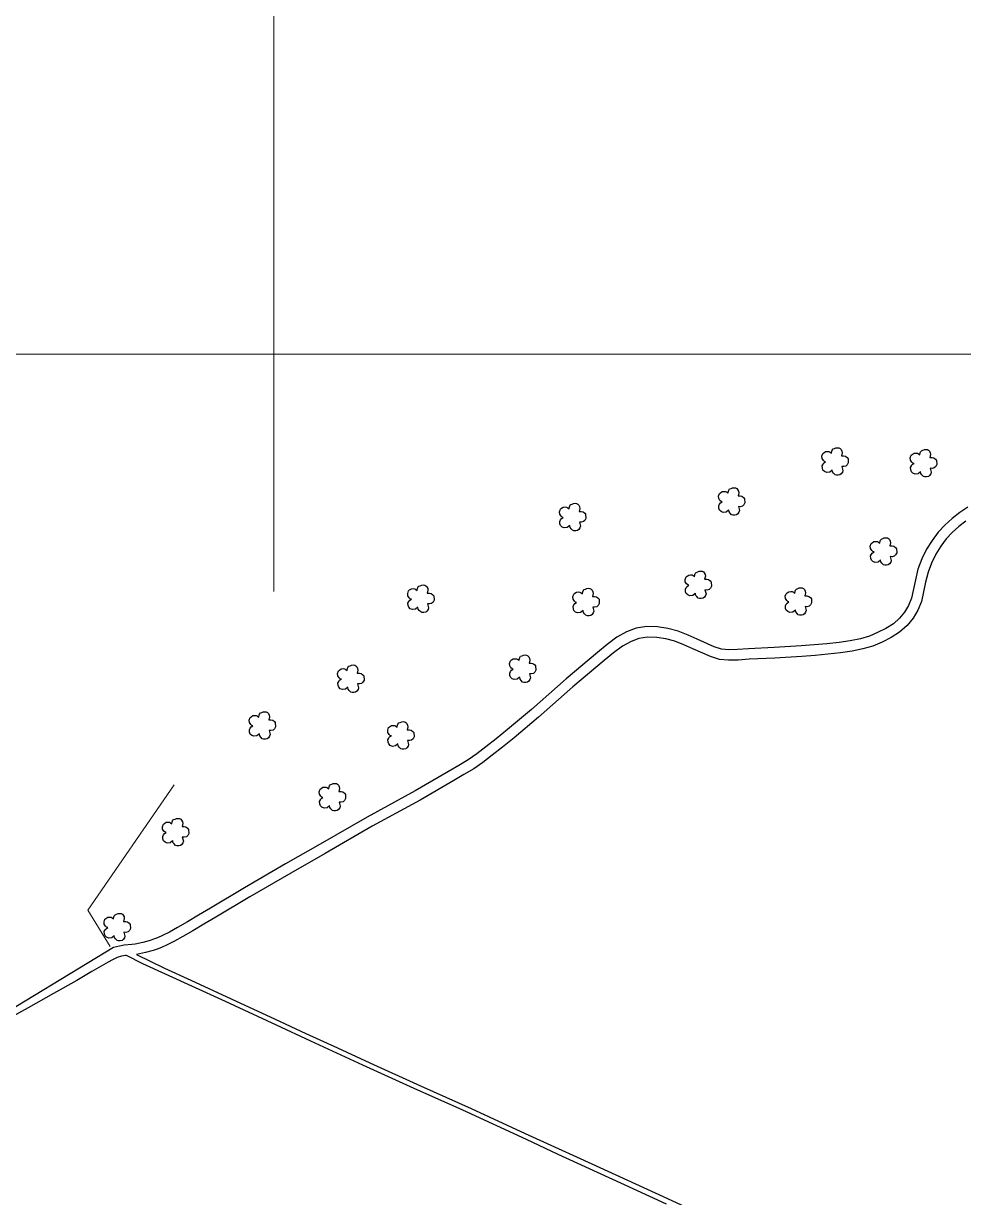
# Model space of a CAD drawing. Extents: x 734247 to 737397, y 7818810 to 7823265.
# Drawn here: x 735881 to 736329, y 7821598 to 7822158 of the extents above; entities that cross this region are included whole.
import ezdxf

# ---------------------------------------------------------------- set-up
doc = ezdxf.new("R2010")
doc.units = 0
doc.header["$MEASUREMENT"] = 0
doc.linetypes.add('CONTINUO', pattern=[0])
doc.layers.get('0').update_dxf_attribs({"lineweight": 25})
for name, color, linetype in [('0114000129', 1, 'Continuous'), ('0114000129008', 5, 'Continuous'), ('0114000129009', 5, 'Continuous'), ('_SIMBOLO ARVORE', 118, 'Continuous'), ('MALHA', 8, 'Continuous')]:
    doc.layers.add(name, color=color, linetype=linetype)

msp = doc.modelspace()

# ---------------------------------------------------------------- linework, layer by layer
at = {"lineweight": 0}
msp.add_lwpolyline([(735922.06, 7821717.81), (735911.48, 7821735.22), (735952.53, 7821794.89)], dxfattribs=at)
at = {"layer": '0114000129'}
msp.add_lwpolyline([(736330.76, 7821927.19), (736326.85, 7821924.55), (736323.2, 7821921.8), (736319.66, 7821918.63), (736316.53, 7821915.22), (736313.63, 7821911.35), (736311.05, 7821907.1), (736308.78, 7821902.52), (736306.93, 7821897.61), (736305.68, 7821892.57), (736303.79, 7821883.77), (736302.37, 7821880.34), (736300.53, 7821877.14), (736298.18, 7821874.19), (736295.21, 7821871.61), (736291.67, 7821869.36), (736287.72, 7821867.41), (736283.79, 7821865.69), (736279.52, 7821864.5), (736274.65, 7821863.4), (736269.37, 7821862.7), (736263.51, 7821862.03), (736257.5, 7821861.52), (736251.25, 7821861.05), (736238.48, 7821860.26), (736226.16, 7821859.73), (736221.01, 7821859.32), (736216.88, 7821859.2), (736213.4, 7821859.56), (736209.89, 7821860.68), (736201.74, 7821864.2), (736197.39, 7821866.14), (736192.62, 7821868.03), (736187.81, 7821869.34), (736182.92, 7821870.11), (736177.78, 7821870.27), (736172.74, 7821869.5), (736168.12, 7821867.75), (736163.48, 7821865.14), (736158.9, 7821861.74), (736154.22, 7821857.98), (736139.26, 7821845.3), (736122.86, 7821830.82), (736111.39, 7821821.18), (736105.95, 7821816.77), (736101.05, 7821812.91), (736096.73, 7821809.6), (736092.71, 7821806.72), (736088.16, 7821804.15), (736083.31, 7821801.28), (736067.34, 7821791.96), (736044.48, 7821779.47), (736022.12, 7821766.52), (736005.65, 7821757.17), (735986.08, 7821745.81), (735969.86, 7821736.14), (735964.15, 7821732.77), (735958.92, 7821729.55), (735954.22, 7821726.96), (735950.32, 7821724.74), (735947.1, 7821723.12), (735944.6, 7821721.95), (735942.81, 7821721.27), (735941.15, 7821720.75), (735937.71, 7821719.81), (735934.09, 7821719.01), (735932.37, 7821718.8), (735928.73, 7821718.44), (735926.5, 7821718.06), (735923.72, 7821717.34), (735873.45, 7821686.92)], dxfattribs=at)
at = {"layer": '0114000129008'}
msp.add_lwpolyline([(736187.21, 7821595.1), (736165.39, 7821605.15), (736135.54, 7821618.8), (736120.36, 7821625.94), (736090.04, 7821639.93), (736066.95, 7821650.13), (736042.45, 7821661.25), (736017.73, 7821672.8), (736001.36, 7821680.29), (735977.07, 7821691.57), (735961.02, 7821698.89), (735937.64, 7821709.65), (735929.87, 7821713.53), (735929.39, 7821713.48), (735927.55, 7821713.17), (735925.46, 7821712.63), (735923.27, 7821711.56), (735921.11, 7821710.39), (735913.44, 7821706), (735906.15, 7821701.7), (735895.14, 7821695.51), (735883.04, 7821688.65), (735875.31, 7821684.25)], dxfattribs=at)
at = {"layer": '0114000129009'}
msp.add_lwpolyline([(736329.76, 7821920.48), (736326.38, 7821917.93), (736323.18, 7821915.07), (736320.38, 7821912.02), (736317.77, 7821908.55), (736315.44, 7821904.69), (736313.37, 7821900.52), (736311.71, 7821896.12), (736310.55, 7821891.45), (736308.58, 7821882.28), (736306.87, 7821878.12), (736304.67, 7821874.32), (736301.8, 7821870.71), (736298.2, 7821867.59), (736294.13, 7821865), (736289.82, 7821862.87), (736285.47, 7821860.97), (736280.74, 7821859.65), (736275.54, 7821858.48), (736269.98, 7821857.74), (736264.01, 7821857.06), (736257.91, 7821856.53), (736251.59, 7821856.06), (736238.74, 7821855.26), (736226.47, 7821854.74), (736221.28, 7821854.32), (736216.7, 7821854.19), (736212.38, 7821854.64), (736208.13, 7821855.99), (736199.73, 7821859.62), (736195.45, 7821861.53), (736191.04, 7821863.27), (736186.75, 7821864.44), (736182.45, 7821865.12), (736178.09, 7821865.26), (736174.01, 7821864.63), (736170.24, 7821863.21), (736166.21, 7821860.94), (736161.96, 7821857.78), (736157.4, 7821854.12), (736142.53, 7821841.51), (736126.12, 7821827.03), (736114.58, 7821817.33), (736109.07, 7821812.86), (736104.12, 7821808.96), (736099.7, 7821805.58), (736095.4, 7821802.5), (736090.66, 7821799.83), (736085.84, 7821796.97), (736069.79, 7821787.61), (736046.94, 7821775.11), (736024.6, 7821762.18), (736008.14, 7821752.83), (735988.62, 7821741.5), (735972.41, 7821731.84), (735966.73, 7821728.48), (735961.43, 7821725.23), (735956.67, 7821722.6), (735952.69, 7821720.33), (735949.29, 7821718.62), (735946.54, 7821717.34), (735944.45, 7821716.54), (735942.55, 7821715.95), (735938.91, 7821714.95), (735934.71, 7821714.03), (735948.06, 7821707.44), (735960.48, 7821701.72), (735979.8, 7821692.9), (736000.75, 7821683.27), (736015.37, 7821676.41), (736030.4, 7821669.61), (736045.84, 7821662.45), (736069.95, 7821651.52), (736094, 7821640.69), (736119.73, 7821628.75), (736146.05, 7821616.76), (736181.66, 7821600.49), (736208.27, 7821588.25)], dxfattribs=at)
at = {"layer": '_SIMBOLO ARVORE', "linetype": 'CONTINUO'}
for points in [[(736266.01, 7821944.85, 0), (736264.88, 7821943.9, 0), (736263.44, 7821943.73, 0), (736262.41, 7821944.13, 0), (736261.68, 7821944.84, 0), (736261.38, 7821945.66, 0), (736261.3, 7821946.87, 0), (736261.7, 7821947.64, 0), (736262.11, 7821948.2, 0), (736262.94, 7821948.76, 0), (736262.41, 7821948.93, 0), (736261.89, 7821949.36, 0), (736261.28, 7821950.32, 0), (736261.17, 7821951.47, 0), (736261.61, 7821952.67, 0), (736262.07, 7821953.09, 0), (736262.92, 7821953.61, 0), (736263.81, 7821953.73, 0), (736264.52, 7821953.63, 0), (736265.08, 7821953.37, 0), (736265.69, 7821952.82, 0), (736265.88, 7821953.87, 0), (736266.03, 7821954.29, 0), (736266.49, 7821954.87, 0), (736267.18, 7821955.12, 0), (736267.84, 7821955.42, 0), (736268.59, 7821955.48, 0), (736269.3, 7821955.38, 0), (736269.88, 7821955.08, 0), (736270.31, 7821954.62, 0), (736270.68, 7821953.88, 0), (736270.83, 7821953.05, 0), (736270.49, 7821951.58, 0), (736271.52, 7821951.6, 0), (736272.37, 7821951.39, 0), (736273.17, 7821950.76, 0), (736273.62, 7821950.25, 0), (736273.74, 7821948.23, 0), (736273.24, 7821947.33, 0), (736272.58, 7821946.72, 0), (736271.55, 7821946.45, 0), (736270.64, 7821946.53, 0), (736271.12, 7821944.64, 0), (736270.9, 7821943.83, 0), (736270.35, 7821943.07, 0), (736269.75, 7821942.59, 0), (736268.9, 7821942.38, 0), (736268.05, 7821942.43, 0), (736267.42, 7821942.61, 0), (736266.69, 7821943.32, 0), (736266.2, 7821943.97, 0), (736266.04, 7821944.94, 0)], [(736308.13, 7821944.05, 0), (736307, 7821943.1, 0), (736305.56, 7821942.94, 0), (736304.54, 7821943.34, 0), (736303.81, 7821944.05, 0), (736303.51, 7821944.87, 0), (736303.43, 7821946.08, 0), (736303.82, 7821946.84, 0), (736304.23, 7821947.41, 0), (736305.06, 7821947.97, 0), (736304.54, 7821948.14, 0), (736304.02, 7821948.57, 0), (736303.4, 7821949.53, 0), (736303.29, 7821950.68, 0), (736303.74, 7821951.87, 0), (736304.2, 7821952.3, 0), (736305.04, 7821952.82, 0), (736305.93, 7821952.94, 0), (736306.64, 7821952.83, 0), (736307.2, 7821952.57, 0), (736307.82, 7821952.03, 0), (736308, 7821953.07, 0), (736308.16, 7821953.49, 0), (736308.62, 7821954.07, 0), (736309.3, 7821954.33, 0), (736309.97, 7821954.62, 0), (736310.72, 7821954.69, 0), (736311.43, 7821954.59, 0), (736312.01, 7821954.28, 0), (736312.43, 7821953.82, 0), (736312.81, 7821953.08, 0), (736312.96, 7821952.26, 0), (736312.61, 7821950.79, 0), (736313.64, 7821950.81, 0), (736314.49, 7821950.6, 0), (736315.3, 7821949.97, 0), (736315.74, 7821949.46, 0), (736315.86, 7821947.44, 0), (736315.37, 7821946.53, 0), (736314.71, 7821945.93, 0), (736313.67, 7821945.65, 0), (736312.76, 7821945.73, 0), (736313.25, 7821943.84, 0), (736313.03, 7821943.04, 0), (736312.48, 7821942.27, 0), (736311.88, 7821941.79, 0), (736311.03, 7821941.58, 0), (736310.18, 7821941.63, 0), (736309.54, 7821941.81, 0), (736308.82, 7821942.53, 0), (736308.32, 7821943.17, 0), (736308.17, 7821944.15, 0)], [(736216.73, 7821925.78, 0), (736215.6, 7821924.83, 0), (736214.16, 7821924.67, 0), (736213.13, 7821925.07, 0), (736212.41, 7821925.78, 0), (736212.11, 7821926.6, 0), (736212.02, 7821927.81, 0), (736212.42, 7821928.57, 0), (736212.83, 7821929.14, 0), (736213.66, 7821929.7, 0), (736213.13, 7821929.87, 0), (736212.61, 7821930.3, 0), (736212, 7821931.26, 0), (736211.89, 7821932.41, 0), (736212.33, 7821933.6, 0), (736212.79, 7821934.03, 0), (736213.64, 7821934.55, 0), (736214.53, 7821934.67, 0), (736215.24, 7821934.56, 0), (736215.8, 7821934.31, 0), (736216.41, 7821933.76, 0), (736216.6, 7821934.81, 0), (736216.75, 7821935.22, 0), (736217.21, 7821935.81, 0), (736217.9, 7821936.06, 0), (736218.56, 7821936.35, 0), (736219.31, 7821936.42, 0), (736220.02, 7821936.32, 0), (736220.6, 7821936.02, 0), (736221.03, 7821935.55, 0), (736221.4, 7821934.81, 0), (736221.55, 7821933.99, 0), (736221.21, 7821932.52, 0), (736222.24, 7821932.54, 0), (736223.09, 7821932.33, 0), (736223.89, 7821931.7, 0), (736224.34, 7821931.19, 0), (736224.46, 7821929.17, 0), (736223.96, 7821928.26, 0), (736223.3, 7821927.66, 0), (736222.27, 7821927.38, 0), (736221.36, 7821927.46, 0), (736221.84, 7821925.57, 0), (736221.62, 7821924.77, 0), (736221.07, 7821924, 0), (736220.47, 7821923.52, 0), (736219.62, 7821923.31, 0), (736218.77, 7821923.36, 0), (736218.14, 7821923.55, 0), (736217.41, 7821924.26, 0), (736216.92, 7821924.9, 0), (736216.77, 7821925.88, 0)], [(736141.01, 7821918.37, 0), (736139.88, 7821917.42, 0), (736138.44, 7821917.26, 0), (736137.42, 7821917.66, 0), (736136.69, 7821918.37, 0), (736136.39, 7821919.19, 0), (736136.31, 7821920.4, 0), (736136.7, 7821921.16, 0), (736137.11, 7821921.73, 0), (736137.94, 7821922.29, 0), (736137.41, 7821922.46, 0), (736136.9, 7821922.89, 0), (736136.28, 7821923.85, 0), (736136.17, 7821925, 0), (736136.61, 7821926.19, 0), (736137.08, 7821926.62, 0), (736137.92, 7821927.14, 0), (736138.81, 7821927.26, 0), (736139.52, 7821927.15, 0), (736140.08, 7821926.9, 0), (736140.7, 7821926.35, 0), (736140.88, 7821927.39, 0), (736141.04, 7821927.81, 0), (736141.5, 7821928.4, 0), (736142.18, 7821928.65, 0), (736142.85, 7821928.94, 0), (736143.6, 7821929.01, 0), (736144.31, 7821928.91, 0), (736144.88, 7821928.6, 0), (736145.31, 7821928.14, 0), (736145.69, 7821927.4, 0), (736145.83, 7821926.58, 0), (736145.49, 7821925.11, 0), (736146.52, 7821925.13, 0), (736147.37, 7821924.92, 0), (736148.18, 7821924.29, 0), (736148.62, 7821923.78, 0), (736148.74, 7821921.76, 0), (736148.24, 7821920.85, 0), (736147.59, 7821920.25, 0), (736146.55, 7821919.97, 0), (736145.64, 7821920.05, 0), (736146.13, 7821918.16, 0), (736145.9, 7821917.36, 0), (736145.36, 7821916.59, 0), (736144.76, 7821916.11, 0), (736143.9, 7821915.9, 0), (736143.06, 7821915.95, 0), (736142.42, 7821916.13, 0), (736141.7, 7821916.85, 0), (736141.2, 7821917.49, 0), (736141.05, 7821918.47, 0)], [(736289.06, 7821901.96, 0), (736287.93, 7821901, 0), (736286.49, 7821900.84, 0), (736285.46, 7821901.24, 0), (736284.73, 7821901.95, 0), (736284.43, 7821902.77, 0), (736284.35, 7821903.98, 0), (736284.75, 7821904.74, 0), (736285.16, 7821905.31, 0), (736285.99, 7821905.87, 0), (736285.46, 7821906.04, 0), (736284.94, 7821906.47, 0), (736284.33, 7821907.43, 0), (736284.22, 7821908.58, 0), (736284.66, 7821909.77, 0), (736285.12, 7821910.2, 0), (736285.97, 7821910.72, 0), (736286.86, 7821910.84, 0), (736287.57, 7821910.74, 0), (736288.13, 7821910.48, 0), (736288.74, 7821909.93, 0), (736288.93, 7821910.98, 0), (736289.08, 7821911.4, 0), (736289.54, 7821911.98, 0), (736290.23, 7821912.23, 0), (736290.89, 7821912.52, 0), (736291.64, 7821912.59, 0), (736292.35, 7821912.49, 0), (736292.93, 7821912.19, 0), (736293.36, 7821911.72, 0), (736293.73, 7821910.98, 0), (736293.88, 7821910.16, 0), (736293.54, 7821908.69, 0), (736294.57, 7821908.71, 0), (736295.42, 7821908.5, 0), (736296.22, 7821907.87, 0), (736296.67, 7821907.36, 0), (736296.79, 7821905.34, 0), (736296.29, 7821904.43, 0), (736295.63, 7821903.83, 0), (736294.6, 7821903.55, 0), (736293.69, 7821903.63, 0), (736294.17, 7821901.75, 0), (736293.95, 7821900.94, 0), (736293.4, 7821900.17, 0), (736292.8, 7821899.69, 0), (736291.95, 7821899.48, 0), (736291.1, 7821899.54, 0), (736290.47, 7821899.72, 0), (736289.74, 7821900.43, 0), (736289.25, 7821901.08, 0), (736289.09, 7821902.05, 0)], [(736200.83, 7821886.07, 0), (736199.7, 7821885.12, 0), (736198.26, 7821884.95, 0), (736197.24, 7821885.35, 0), (736196.51, 7821886.07, 0), (736196.21, 7821886.88, 0), (736196.13, 7821888.09, 0), (736196.52, 7821888.86, 0), (736196.93, 7821889.42, 0), (736197.76, 7821889.98, 0), (736197.23, 7821890.15, 0), (736196.71, 7821890.58, 0), (736196.1, 7821891.55, 0), (736195.99, 7821892.69, 0), (736196.43, 7821893.89, 0), (736196.9, 7821894.32, 0), (736197.74, 7821894.83, 0), (736198.63, 7821894.95, 0), (736199.34, 7821894.85, 0), (736199.9, 7821894.59, 0), (736200.52, 7821894.04, 0), (736200.7, 7821895.09, 0), (736200.86, 7821895.51, 0), (736201.32, 7821896.09, 0), (736202, 7821896.34, 0), (736202.67, 7821896.64, 0), (736203.42, 7821896.71, 0), (736204.13, 7821896.61, 0), (736204.7, 7821896.3, 0), (736205.13, 7821895.84, 0), (736205.51, 7821895.1, 0), (736205.65, 7821894.27, 0), (736205.31, 7821892.81, 0), (736206.34, 7821892.82, 0), (736207.19, 7821892.62, 0), (736207.99, 7821891.98, 0), (736208.44, 7821891.47, 0), (736208.56, 7821889.45, 0), (736208.06, 7821888.55, 0), (736207.41, 7821887.94, 0), (736206.37, 7821887.67, 0), (736205.46, 7821887.75, 0), (736205.95, 7821885.86, 0), (736205.72, 7821885.05, 0), (736205.18, 7821884.29, 0), (736204.58, 7821883.81, 0), (736203.72, 7821883.6, 0), (736202.88, 7821883.65, 0), (736202.24, 7821883.83, 0), (736201.51, 7821884.54, 0), (736201.02, 7821885.19, 0), (736200.87, 7821886.17, 0)], [(736068.68, 7821879.45, 0), (736067.55, 7821878.5, 0), (736066.11, 7821878.34, 0), (736065.09, 7821878.74, 0), (736064.36, 7821879.45, 0), (736064.06, 7821880.27, 0), (736063.98, 7821881.48, 0), (736064.37, 7821882.24, 0), (736064.78, 7821882.81, 0), (736065.61, 7821883.37, 0), (736065.09, 7821883.54, 0), (736064.57, 7821883.97, 0), (736063.95, 7821884.93, 0), (736063.84, 7821886.08, 0), (736064.29, 7821887.27, 0), (736064.75, 7821887.7, 0), (736065.59, 7821888.22, 0), (736066.48, 7821888.33, 0), (736067.19, 7821888.23, 0), (736067.75, 7821887.97, 0), (736068.37, 7821887.43, 0), (736068.55, 7821888.47, 0), (736068.71, 7821888.89, 0), (736069.17, 7821889.47, 0), (736069.85, 7821889.73, 0), (736070.52, 7821890.02, 0), (736071.27, 7821890.09, 0), (736071.98, 7821889.99, 0), (736072.56, 7821889.68, 0), (736072.98, 7821889.22, 0), (736073.36, 7821888.48, 0), (736073.51, 7821887.66, 0), (736073.16, 7821886.19, 0), (736074.19, 7821886.2, 0), (736075.04, 7821886, 0), (736075.85, 7821885.36, 0), (736076.29, 7821884.86, 0), (736076.41, 7821882.84, 0), (736075.92, 7821881.93, 0), (736075.26, 7821881.33, 0), (736074.22, 7821881.05, 0), (736073.31, 7821881.13, 0), (736073.8, 7821879.24, 0), (736073.58, 7821878.44, 0), (736073.03, 7821877.67, 0), (736072.43, 7821877.19, 0), (736071.57, 7821876.98, 0), (736070.73, 7821877.03, 0), (736070.09, 7821877.21, 0), (736069.37, 7821877.93, 0), (736068.87, 7821878.57, 0), (736068.72, 7821879.55, 0)], [(736147.37, 7821877.86, 0), (736146.24, 7821876.91, 0), (736144.8, 7821876.75, 0), (736143.78, 7821877.15, 0), (736143.05, 7821877.86, 0), (736142.75, 7821878.68, 0), (736142.67, 7821879.89, 0), (736143.06, 7821880.65, 0), (736143.47, 7821881.22, 0), (736144.3, 7821881.78, 0), (736143.77, 7821881.95, 0), (736143.25, 7821882.38, 0), (736142.64, 7821883.34, 0), (736142.53, 7821884.49, 0), (736142.97, 7821885.68, 0), (736143.44, 7821886.11, 0), (736144.28, 7821886.63, 0), (736145.17, 7821886.75, 0), (736145.88, 7821886.65, 0), (736146.44, 7821886.39, 0), (736147.05, 7821885.84, 0), (736147.24, 7821886.89, 0), (736147.4, 7821887.3, 0), (736147.85, 7821887.89, 0), (736148.54, 7821888.14, 0), (736149.21, 7821888.43, 0), (736149.96, 7821888.5, 0), (736150.67, 7821888.4, 0), (736151.24, 7821888.1, 0), (736151.67, 7821887.63, 0), (736152.05, 7821886.89, 0), (736152.19, 7821886.07, 0), (736151.85, 7821884.6, 0), (736152.88, 7821884.62, 0), (736153.73, 7821884.41, 0), (736154.53, 7821883.78, 0), (736154.98, 7821883.27, 0), (736155.1, 7821881.25, 0), (736154.6, 7821880.34, 0), (736153.95, 7821879.74, 0), (736152.91, 7821879.46, 0), (736152, 7821879.54, 0), (736152.49, 7821877.65, 0), (736152.26, 7821876.85, 0), (736151.72, 7821876.08, 0), (736151.12, 7821875.6, 0), (736150.26, 7821875.39, 0), (736149.42, 7821875.44, 0), (736148.78, 7821875.63, 0), (736148.05, 7821876.34, 0), (736147.56, 7821876.98, 0), (736147.41, 7821877.96, 0)], [(736248.52, 7821878.13, 0), (736247.39, 7821877.18, 0), (736245.95, 7821877.01, 0), (736244.93, 7821877.41, 0), (736244.2, 7821878.12, 0), (736243.9, 7821878.94, 0), (736243.82, 7821880.15, 0), (736244.21, 7821880.92, 0), (736244.62, 7821881.48, 0), (736245.45, 7821882.04, 0), (736244.92, 7821882.21, 0), (736244.4, 7821882.64, 0), (736243.79, 7821883.6, 0), (736243.68, 7821884.75, 0), (736244.12, 7821885.94, 0), (736244.59, 7821886.37, 0), (736245.43, 7821886.89, 0), (736246.32, 7821887.01, 0), (736247.03, 7821886.91, 0), (736247.59, 7821886.65, 0), (736248.21, 7821886.1, 0), (736248.39, 7821887.15, 0), (736248.55, 7821887.57, 0), (736249.01, 7821888.15, 0), (736249.69, 7821888.4, 0), (736250.36, 7821888.69, 0), (736251.11, 7821888.76, 0), (736251.82, 7821888.66, 0), (736252.39, 7821888.36, 0), (736252.82, 7821887.89, 0), (736253.2, 7821887.15, 0), (736253.34, 7821886.33, 0), (736253, 7821884.86, 0), (736254.03, 7821884.88, 0), (736254.88, 7821884.67, 0), (736255.68, 7821884.04, 0), (736256.13, 7821883.53, 0), (736256.25, 7821881.51, 0), (736255.75, 7821880.6, 0), (736255.1, 7821880, 0), (736254.06, 7821879.72, 0), (736253.15, 7821879.8, 0), (736253.64, 7821877.92, 0), (736253.41, 7821877.11, 0), (736252.87, 7821876.34, 0), (736252.27, 7821875.87, 0), (736251.41, 7821875.66, 0), (736250.57, 7821875.71, 0), (736249.93, 7821875.89, 0), (736249.2, 7821876.6, 0), (736248.71, 7821877.25, 0), (736248.56, 7821878.22, 0)], [(736117.17, 7821846.09, 0), (736116.04, 7821845.14, 0), (736114.6, 7821844.98, 0), (736113.57, 7821845.37, 0), (736112.84, 7821846.09, 0), (736112.54, 7821846.91, 0), (736112.46, 7821848.12, 0), (736112.86, 7821848.88, 0), (736113.27, 7821849.45, 0), (736114.1, 7821850.01, 0), (736113.57, 7821850.18, 0), (736113.05, 7821850.61, 0), (736112.44, 7821851.57, 0), (736112.33, 7821852.72, 0), (736112.77, 7821853.91, 0), (736113.23, 7821854.34, 0), (736114.08, 7821854.86, 0), (736114.97, 7821854.97, 0), (736115.68, 7821854.87, 0), (736116.24, 7821854.61, 0), (736116.85, 7821854.06, 0), (736117.04, 7821855.11, 0), (736117.19, 7821855.53, 0), (736117.65, 7821856.11, 0), (736118.34, 7821856.36, 0), (736119, 7821856.66, 0), (736119.75, 7821856.73, 0), (736120.46, 7821856.63, 0), (736121.04, 7821856.32, 0), (736121.47, 7821855.86, 0), (736121.84, 7821855.12, 0), (736121.99, 7821854.3, 0), (736121.65, 7821852.83, 0), (736122.68, 7821852.84, 0), (736123.53, 7821852.64, 0), (736124.33, 7821852, 0), (736124.78, 7821851.5, 0), (736124.9, 7821849.47, 0), (736124.4, 7821848.57, 0), (736123.74, 7821847.97, 0), (736122.71, 7821847.69, 0), (736121.8, 7821847.77, 0), (736122.28, 7821845.88, 0), (736122.06, 7821845.08, 0), (736121.51, 7821844.31, 0), (736120.91, 7821843.83, 0), (736120.06, 7821843.62, 0), (736119.21, 7821843.67, 0), (736118.58, 7821843.85, 0), (736117.85, 7821844.57, 0), (736117.36, 7821845.21, 0), (736117.2, 7821846.19, 0)], [(736035.3, 7821841.33, 0), (736034.17, 7821840.38, 0), (736032.73, 7821840.21, 0), (736031.7, 7821840.61, 0), (736030.98, 7821841.32, 0), (736030.68, 7821842.14, 0), (736030.6, 7821843.35, 0), (736030.99, 7821844.12, 0), (736031.4, 7821844.68, 0), (736032.23, 7821845.24, 0), (736031.7, 7821845.41, 0), (736031.18, 7821845.84, 0), (736030.57, 7821846.8, 0), (736030.46, 7821847.95, 0), (736030.9, 7821849.14, 0), (736031.37, 7821849.57, 0), (736032.21, 7821850.09, 0), (736033.1, 7821850.21, 0), (736033.81, 7821850.11, 0), (736034.37, 7821849.85, 0), (736034.98, 7821849.3, 0), (736035.17, 7821850.35, 0), (736035.32, 7821850.77, 0), (736035.78, 7821851.35, 0), (736036.47, 7821851.6, 0), (736037.14, 7821851.9, 0), (736037.89, 7821851.96, 0), (736038.6, 7821851.86, 0), (736039.17, 7821851.56, 0), (736039.6, 7821851.09, 0), (736039.98, 7821850.35, 0), (736040.12, 7821849.53, 0), (736039.78, 7821848.06, 0), (736040.81, 7821848.08, 0), (736041.66, 7821847.87, 0), (736042.46, 7821847.24, 0), (736042.91, 7821846.73, 0), (736043.03, 7821844.71, 0), (736042.53, 7821843.8, 0), (736041.87, 7821843.2, 0), (736040.84, 7821842.92, 0), (736039.93, 7821843, 0), (736040.41, 7821841.12, 0), (736040.19, 7821840.31, 0), (736039.65, 7821839.54, 0), (736039.05, 7821839.07, 0), (736038.19, 7821838.86, 0), (736037.35, 7821838.91, 0), (736036.71, 7821839.09, 0), (736035.98, 7821839.8, 0), (736035.49, 7821840.45, 0), (736035.34, 7821841.42, 0)], [(735993.18, 7821819.09, 0), (735992.04, 7821818.14, 0), (735990.6, 7821817.97, 0), (735989.58, 7821818.37, 0), (735988.85, 7821819.08, 0), (735988.55, 7821819.9, 0), (735988.47, 7821821.11, 0), (735988.86, 7821821.88, 0), (735989.28, 7821822.44, 0), (735990.1, 7821823, 0), (735989.58, 7821823.17, 0), (735989.06, 7821823.6, 0), (735988.45, 7821824.56, 0), (735988.34, 7821825.71, 0), (735988.78, 7821826.9, 0), (735989.24, 7821827.33, 0), (735990.09, 7821827.85, 0), (735990.97, 7821827.97, 0), (735991.68, 7821827.87, 0), (735992.24, 7821827.61, 0), (735992.86, 7821827.06, 0), (735993.04, 7821828.11, 0), (735993.2, 7821828.53, 0), (735993.66, 7821829.11, 0), (735994.34, 7821829.36, 0), (735995.01, 7821829.65, 0), (735995.76, 7821829.72, 0), (735996.47, 7821829.62, 0), (735997.05, 7821829.32, 0), (735997.48, 7821828.85, 0), (735997.85, 7821828.11, 0), (735998, 7821827.29, 0), (735997.66, 7821825.82, 0), (735998.68, 7821825.84, 0), (735999.54, 7821825.63, 0), (736000.34, 7821825, 0), (736000.78, 7821824.49, 0), (736000.9, 7821822.47, 0), (736000.41, 7821821.56, 0), (735999.75, 7821820.96, 0), (735998.71, 7821820.68, 0), (735997.8, 7821820.76, 0), (735998.29, 7821818.88, 0), (735998.07, 7821818.07, 0), (735997.52, 7821817.3, 0), (735996.92, 7821816.83, 0), (735996.07, 7821816.62, 0), (735995.22, 7821816.67, 0), (735994.59, 7821816.85, 0), (735993.86, 7821817.56, 0), (735993.36, 7821818.21, 0), (735993.21, 7821819.18, 0)], [(736059.15, 7821814.32, 0), (736058.01, 7821813.37, 0), (736056.58, 7821813.2, 0), (736055.55, 7821813.6, 0), (736054.82, 7821814.32, 0), (736054.52, 7821815.14, 0), (736054.44, 7821816.35, 0), (736054.83, 7821817.11, 0), (736055.25, 7821817.67, 0), (736056.07, 7821818.24, 0), (736055.55, 7821818.4, 0), (736055.03, 7821818.83, 0), (736054.42, 7821819.8, 0), (736054.31, 7821820.94, 0), (736054.75, 7821822.14, 0), (736055.21, 7821822.57, 0), (736056.06, 7821823.08, 0), (736056.94, 7821823.2, 0), (736057.65, 7821823.1, 0), (736058.21, 7821822.84, 0), (736058.83, 7821822.29, 0), (736059.01, 7821823.34, 0), (736059.17, 7821823.76, 0), (736059.63, 7821824.34, 0), (736060.31, 7821824.59, 0), (736060.98, 7821824.89, 0), (736061.73, 7821824.96, 0), (736062.44, 7821824.86, 0), (736063.02, 7821824.55, 0), (736063.45, 7821824.09, 0), (736063.82, 7821823.35, 0), (736063.97, 7821822.52, 0), (736063.63, 7821821.06, 0), (736064.66, 7821821.07, 0), (736065.51, 7821820.87, 0), (736066.31, 7821820.23, 0), (736066.75, 7821819.72, 0), (736066.87, 7821817.7, 0), (736066.38, 7821816.8, 0), (736065.72, 7821816.19, 0), (736064.68, 7821815.92, 0), (736063.77, 7821816, 0), (736064.26, 7821814.11, 0), (736064.04, 7821813.31, 0), (736063.49, 7821812.54, 0), (736062.89, 7821812.06, 0), (736062.04, 7821811.85, 0), (736061.19, 7821811.9, 0), (736060.56, 7821812.08, 0), (736059.83, 7821812.8, 0), (736059.33, 7821813.44, 0), (736059.18, 7821814.42, 0)], [(736026.56, 7821784.93, 0), (736025.43, 7821783.98, 0), (736023.99, 7821783.81, 0), (736022.96, 7821784.21, 0), (736022.23, 7821784.93, 0), (736021.93, 7821785.75, 0), (736021.85, 7821786.96, 0), (736022.24, 7821787.72, 0), (736022.66, 7821788.28, 0), (736023.49, 7821788.85, 0), (736022.96, 7821789.01, 0), (736022.44, 7821789.44, 0), (736021.83, 7821790.41, 0), (736021.72, 7821791.55, 0), (736022.16, 7821792.75, 0), (736022.62, 7821793.18, 0), (736023.47, 7821793.69, 0), (736024.36, 7821793.81, 0), (736025.07, 7821793.71, 0), (736025.63, 7821793.45, 0), (736026.24, 7821792.9, 0), (736026.43, 7821793.95, 0), (736026.58, 7821794.37, 0), (736027.04, 7821794.95, 0), (736027.72, 7821795.2, 0), (736028.39, 7821795.5, 0), (736029.14, 7821795.57, 0), (736029.85, 7821795.47, 0), (736030.43, 7821795.16, 0), (736030.86, 7821794.7, 0), (736031.23, 7821793.96, 0), (736031.38, 7821793.14, 0), (736031.04, 7821791.67, 0), (736032.07, 7821791.68, 0), (736032.92, 7821791.48, 0), (736033.72, 7821790.84, 0), (736034.17, 7821790.33, 0), (736034.29, 7821788.31, 0), (736033.79, 7821787.41, 0), (736033.13, 7821786.81, 0), (736032.1, 7821786.53, 0), (736031.19, 7821786.61, 0), (736031.67, 7821784.72, 0), (736031.45, 7821783.92, 0), (736030.9, 7821783.15, 0), (736030.3, 7821782.67, 0), (736029.45, 7821782.46, 0), (736028.6, 7821782.51, 0), (736027.97, 7821782.69, 0), (736027.24, 7821783.41, 0), (736026.75, 7821784.05, 0), (736026.59, 7821785.03, 0)], [(735951.84, 7821768.25, 0), (735950.71, 7821767.3, 0), (735949.27, 7821767.13, 0), (735948.25, 7821767.53, 0), (735947.52, 7821768.25, 0), (735947.22, 7821769.07, 0), (735947.14, 7821770.28, 0), (735947.53, 7821771.04, 0), (735947.94, 7821771.6, 0), (735948.77, 7821772.17, 0), (735948.25, 7821772.33, 0), (735947.73, 7821772.76, 0), (735947.11, 7821773.73, 0), (735947, 7821774.87, 0), (735947.45, 7821776.07, 0), (735947.91, 7821776.5, 0), (735948.75, 7821777.01, 0), (735949.64, 7821777.13, 0), (735950.35, 7821777.03, 0), (735950.91, 7821776.77, 0), (735951.53, 7821776.22, 0), (735951.71, 7821777.27, 0), (735951.87, 7821777.69, 0), (735952.33, 7821778.27, 0), (735953.01, 7821778.52, 0), (735953.68, 7821778.82, 0), (735954.43, 7821778.89, 0), (735955.14, 7821778.79, 0), (735955.72, 7821778.48, 0), (735956.14, 7821778.02, 0), (735956.52, 7821777.28, 0), (735956.67, 7821776.45, 0), (735956.33, 7821774.99, 0), (735957.35, 7821775, 0), (735958.2, 7821774.8, 0), (735959.01, 7821774.16, 0), (735959.45, 7821773.65, 0), (735959.57, 7821771.63, 0), (735959.08, 7821770.73, 0), (735958.42, 7821770.13, 0), (735957.38, 7821769.85, 0), (735956.47, 7821769.93, 0), (735956.96, 7821768.04, 0), (735956.74, 7821767.24, 0), (735956.19, 7821766.47, 0), (735955.59, 7821765.99, 0), (735954.74, 7821765.78, 0), (735953.89, 7821765.83, 0), (735953.25, 7821766.01, 0), (735952.53, 7821766.73, 0), (735952.03, 7821767.37, 0), (735951.88, 7821768.35, 0)], [(735924.03, 7821722.98, 0), (735922.89, 7821722.03, 0), (735921.45, 7821721.86, 0), (735920.43, 7821722.26, 0), (735919.7, 7821722.97, 0), (735919.4, 7821723.79, 0), (735919.32, 7821725, 0), (735919.71, 7821725.76, 0), (735920.13, 7821726.33, 0), (735920.95, 7821726.89, 0), (735920.43, 7821727.06, 0), (735919.91, 7821727.49, 0), (735919.3, 7821728.45, 0), (735919.19, 7821729.6, 0), (735919.63, 7821730.79, 0), (735920.09, 7821731.22, 0), (735920.94, 7821731.74, 0), (735921.82, 7821731.86, 0), (735922.53, 7821731.76, 0), (735923.09, 7821731.5, 0), (735923.71, 7821730.95, 0), (735923.89, 7821732, 0), (735924.05, 7821732.42, 0), (735924.51, 7821733, 0), (735925.19, 7821733.25, 0), (735925.86, 7821733.54, 0), (735926.61, 7821733.61, 0), (735927.32, 7821733.51, 0), (735927.9, 7821733.21, 0), (735928.33, 7821732.74, 0), (735928.7, 7821732, 0), (735928.85, 7821731.18, 0), (735928.51, 7821729.71, 0), (735929.53, 7821729.73, 0), (735930.39, 7821729.52, 0), (735931.19, 7821728.89, 0), (735931.63, 7821728.38, 0), (735931.75, 7821726.36, 0), (735931.26, 7821725.45, 0), (735930.6, 7821724.85, 0), (735929.56, 7821724.57, 0), (735928.65, 7821724.65, 0), (735929.14, 7821722.77, 0), (735928.92, 7821721.96, 0), (735928.37, 7821721.19, 0), (735927.77, 7821720.71, 0), (735926.92, 7821720.5, 0), (735926.07, 7821720.56, 0), (735925.44, 7821720.74, 0), (735924.71, 7821721.45, 0), (735924.21, 7821722.1, 0), (735924.06, 7821723.07, 0)]]:
    msp.add_polyline3d(points, dxfattribs=at)
at = {"layer": 'MALHA', "lineweight": 0}
for points in [[(736000, 7821886.97), (736000, 7823115.26)], [(734397.35, 7822000), (737247.35, 7822000)]]:
    msp.add_lwpolyline(points, dxfattribs=at)

doc.saveas('drawing.dxf')
